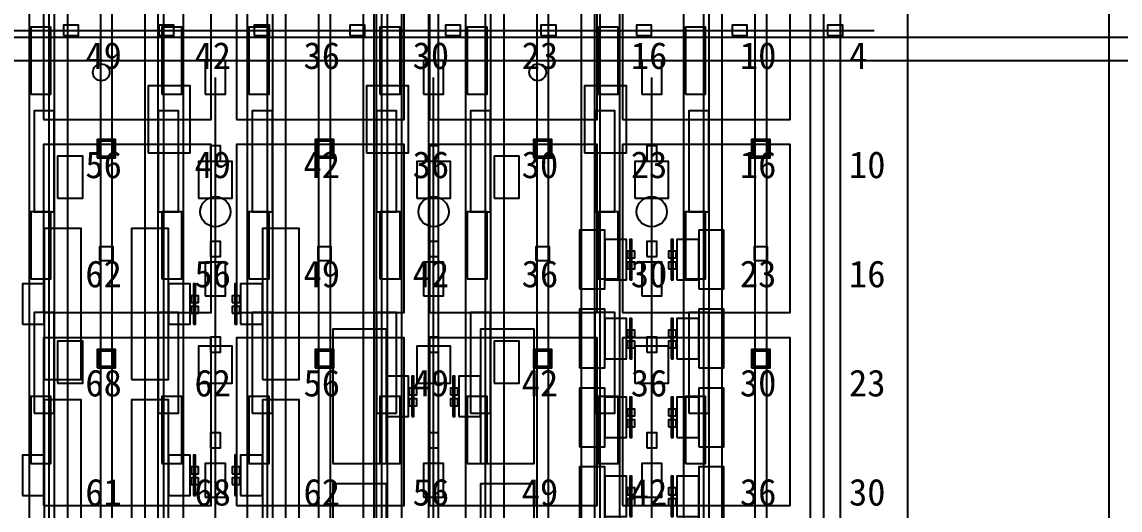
# Model space of a CAD drawing. Header units: metres. Extents: x -1640 to 1560, y -268 to 2338.
# Drawn here: x -110.3 to -44.8, y 1616.2 to 1645.3 of the extents above; entities that cross this region are included whole.
import ezdxf

# ---------------------------------------------------------------- set-up
doc = ezdxf.new("R2010")
doc.units = ezdxf.units.M
for name, color, linetype in [('1F_CHL', 4, 'Continuous'), ('1F_PUMP', 2, 'Continuous'), ('1F_SCR', 3, 'Continuous'), ('1F_STRUCT_COLUMN', 8, 'Continuous'), ('1F_ZONE', 3, 'Continuous'), ('2F_CSF_LATERAL_RACK_CONCEPT', 9, 'Continuous'), ('2F_RFG', 5, 'Continuous'), ('2F_STRUCT_COLUMN', 8, 'Continuous'), ('2F_VMB', 6, 'Continuous'), ('2F_ZONE', 3, 'Continuous'), ('3F_CLEANROOM_OVERHEAD_PIPE_DUCT_CONCEPT', 9, 'Continuous'), ('3F_EHS_EGRESS_DIST_M', 2, 'Continuous'), ('3F_EHS_EXTINGUISHER_HYDRANT_CABINET_CONCEPT', 1, 'Continuous'), ('3F_EHS_GAS_DETECTOR', 6, 'Continuous'), ('3F_FOUP', 5, 'Continuous'), ('3F_IMP', 1, 'Continuous'), ('3F_METRO', 2, 'Continuous'), ('3F_OHT', 9, 'Continuous'), ('3F_OHTV', 1, 'Continuous'), ('3F_STK', 3, 'Continuous'), ('3F_STRUCT_COLUMN', 8, 'Continuous'), ('3F_TBAR', 6, 'Continuous'), ('3F_WET', 6, 'Continuous'), ('3F_ZONE', 3, 'Continuous'), ('4F_FFU', 1, 'Continuous'), ('4F_STRUCT_PLENUM_TRUSS_CONCEPT', 9, 'Continuous'), ('4F_ZONE', 3, 'Continuous'), ('5F_CHL', 4, 'Continuous'), ('5F_PUMP', 2, 'Continuous'), ('5F_SCR', 3, 'Continuous'), ('5F_STRUCT_COLUMN', 8, 'Continuous'), ('5F_ZONE', 3, 'Continuous'), ('6F_CSF_LATERAL_RACK_CONCEPT', 9, 'Continuous'), ('6F_RFG', 5, 'Continuous'), ('6F_STRUCT_COLUMN', 8, 'Continuous'), ('6F_VMB', 6, 'Continuous'), ('6F_ZONE', 3, 'Continuous'), ('7F_CLEANROOM_OVERHEAD_PIPE_DUCT_CONCEPT', 9, 'Continuous'), ('7F_EHS_EGRESS_DIST_M', 2, 'Continuous'), ('7F_EHS_EXTINGUISHER_HYDRANT_CABINET_CONCEPT', 1, 'Continuous'), ('7F_EHS_GAS_DETECTOR', 6, 'Continuous'), ('7F_FOUP', 5, 'Continuous'), ('7F_IMP', 1, 'Continuous'), ('7F_METRO', 2, 'Continuous'), ('7F_OHT', 9, 'Continuous'), ('7F_OHTV', 1, 'Continuous'), ('7F_STK', 3, 'Continuous'), ('7F_STRUCT_COLUMN', 8, 'Continuous'), ('7F_TBAR', 6, 'Continuous'), ('7F_WET', 6, 'Continuous'), ('7F_ZONE', 3, 'Continuous'), ('8F_FFU', 1, 'Continuous'), ('8F_STRUCT_PLENUM_TRUSS_CONCEPT', 9, 'Continuous'), ('8F_ZONE', 3, 'Continuous'), ('EHS_TREATED_EXHAUST', 30, 'Continuous'), ('UTIL_CHEM_CONCEPT', 6, 'Continuous'), ('UTIL_CHW.S_CONCEPT', 1, 'Continuous'), ('UTIL_PCW.R_CONCEPT', 1, 'Continuous'), ('UTIL_PCW.S_CONCEPT', 6, 'Continuous')]:
    doc.layers.add(name, color=color, linetype=linetype)

msp = doc.modelspace()

# ---------------------------------------------------------------- linework, layer by layer
at = {"layer": '1F_CHL'}
for points in [[(-108.15, 1634.8), (-106.65, 1634.8), (-106.65, 1637.3), (-108.15, 1637.3)], [(-82.15, 1634.8), (-80.65, 1634.8), (-80.65, 1637.3), (-82.15, 1637.3)], [(-108.15, 1623.8), (-106.65, 1623.8), (-106.65, 1626.3), (-108.15, 1626.3)], [(-82.15, 1623.8), (-80.65, 1623.8), (-80.65, 1626.3), (-82.15, 1626.3)]]:
    msp.add_lwpolyline(points, close=True, dxfattribs=at)
at = {"layer": '1F_PUMP'}
for points in [[(-109.75, 1641), (-108.55, 1641), (-108.55, 1645), (-109.75, 1645)], [(-101.95, 1641), (-100.75, 1641), (-100.75, 1645), (-101.95, 1645)], [(-96.75, 1641), (-95.55, 1641), (-95.55, 1645), (-96.75, 1645)], [(-88.95, 1641), (-87.75, 1641), (-87.75, 1645), (-88.95, 1645)], [(-83.75, 1641), (-82.55, 1641), (-82.55, 1645), (-83.75, 1645)], [(-75.95, 1641), (-74.75, 1641), (-74.75, 1645), (-75.95, 1645)], [(-70.75, 1641), (-69.55, 1641), (-69.55, 1645), (-70.75, 1645)], [(-109.75, 1630), (-108.55, 1630), (-108.55, 1634), (-109.75, 1634)], [(-101.95, 1630), (-100.75, 1630), (-100.75, 1634), (-101.95, 1634)], [(-96.75, 1630), (-95.55, 1630), (-95.55, 1634), (-96.75, 1634)], [(-88.95, 1630), (-87.75, 1630), (-87.75, 1634), (-88.95, 1634)], [(-83.75, 1630), (-82.55, 1630), (-82.55, 1634), (-83.75, 1634)], [(-75.95, 1630), (-74.75, 1630), (-74.75, 1634), (-75.95, 1634)], [(-70.75, 1630), (-69.55, 1630), (-69.55, 1634), (-70.75, 1634)], [(-109.75, 1619), (-108.55, 1619), (-108.55, 1623), (-109.75, 1623)], [(-101.95, 1619), (-100.75, 1619), (-100.75, 1623), (-101.95, 1623)], [(-96.75, 1619), (-95.55, 1619), (-95.55, 1623), (-96.75, 1623)], [(-88.95, 1619), (-87.75, 1619), (-87.75, 1623), (-88.95, 1623)], [(-83.75, 1619), (-82.55, 1619), (-82.55, 1623), (-83.75, 1623)], [(-75.95, 1619), (-74.75, 1619), (-74.75, 1623), (-75.95, 1623)], [(-70.75, 1619), (-69.55, 1619), (-69.55, 1623), (-70.75, 1623)]]:
    msp.add_lwpolyline(points, close=True, dxfattribs=at)
at = {"layer": '1F_SCR'}
for points in [[(-99.75, 1634.8), (-97.75, 1634.8), (-97.75, 1637), (-99.75, 1637)], [(-86.75, 1634.8), (-84.75, 1634.8), (-84.75, 1637), (-86.75, 1637)], [(-73.75, 1634.8), (-71.75, 1634.8), (-71.75, 1637), (-73.75, 1637)], [(-99.75, 1623.8), (-97.75, 1623.8), (-97.75, 1626), (-99.75, 1626)], [(-86.75, 1623.8), (-84.75, 1623.8), (-84.75, 1626), (-86.75, 1626)], [(-73.75, 1623.8), (-71.75, 1623.8), (-71.75, 1626), (-73.75, 1626)]]:
    msp.add_lwpolyline(points, close=True, dxfattribs=at)
at = {"layer": '1F_STRUCT_COLUMN'}
for points in [[(-105.8, 1637.2), (-104.7, 1637.2), (-104.7, 1638.3), (-105.8, 1638.3)], [(-92.8, 1637.2), (-91.7, 1637.2), (-91.7, 1638.3), (-92.8, 1638.3)], [(-79.8, 1637.2), (-78.7, 1637.2), (-78.7, 1638.3), (-79.8, 1638.3)], [(-66.8, 1637.2), (-65.7, 1637.2), (-65.7, 1638.3), (-66.8, 1638.3)], [(-105.8, 1624.7), (-104.7, 1624.7), (-104.7, 1625.8), (-105.8, 1625.8)], [(-92.8, 1624.7), (-91.7, 1624.7), (-91.7, 1625.8), (-92.8, 1625.8)], [(-79.8, 1624.7), (-78.7, 1624.7), (-78.7, 1625.8), (-79.8, 1625.8)], [(-66.8, 1624.7), (-65.7, 1624.7), (-65.7, 1625.8), (-66.8, 1625.8)]]:
    msp.add_lwpolyline(points, close=True, dxfattribs=at)
at = {"layer": '1F_ZONE'}
msp.add_lwpolyline([(-283, 1569), (-57.5, 1569), (-57.5, 1723), (-283, 1723)], close=True, dxfattribs=at)
at = {"layer": '2F_CSF_LATERAL_RACK_CONCEPT'}
for points in [[(-108.35, 1573), (-107.55, 1573), (-107.55, 1719), (-108.35, 1719)], [(-102.95, 1573), (-102.15, 1573), (-102.15, 1719), (-102.95, 1719)], [(-95.35, 1573), (-94.55, 1573), (-94.55, 1719), (-95.35, 1719)], [(-89.95, 1573), (-89.15, 1573), (-89.15, 1719), (-89.95, 1719)], [(-82.35, 1573), (-81.55, 1573), (-81.55, 1719), (-82.35, 1719)], [(-76.95, 1573), (-76.15, 1573), (-76.15, 1719), (-76.95, 1719)], [(-69.35, 1573), (-68.55, 1573), (-68.55, 1719), (-69.35, 1719)]]:
    msp.add_lwpolyline(points, close=True, dxfattribs=at)
at = {"layer": '2F_RFG'}
for points in [[(-109.55, 1634), (-108.35, 1634), (-108.35, 1640), (-109.55, 1640)], [(-102.15, 1634), (-100.95, 1634), (-100.95, 1640), (-102.15, 1640)], [(-96.55, 1634), (-95.35, 1634), (-95.35, 1640), (-96.55, 1640)], [(-89.15, 1634), (-87.95, 1634), (-87.95, 1640), (-89.15, 1640)], [(-83.55, 1634), (-82.35, 1634), (-82.35, 1640), (-83.55, 1640)], [(-76.15, 1634), (-74.95, 1634), (-74.95, 1640), (-76.15, 1640)], [(-70.55, 1634), (-69.35, 1634), (-69.35, 1640), (-70.55, 1640)], [(-109.55, 1622), (-108.35, 1622), (-108.35, 1628), (-109.55, 1628)], [(-102.15, 1622), (-100.95, 1622), (-100.95, 1628), (-102.15, 1628)], [(-96.55, 1622), (-95.35, 1622), (-95.35, 1628), (-96.55, 1628)], [(-89.15, 1622), (-87.95, 1622), (-87.95, 1628), (-89.15, 1628)], [(-83.55, 1622), (-82.35, 1622), (-82.35, 1628), (-83.55, 1628)], [(-76.15, 1622), (-74.95, 1622), (-74.95, 1628), (-76.15, 1628)], [(-70.55, 1622), (-69.35, 1622), (-69.35, 1628), (-70.55, 1628)]]:
    msp.add_lwpolyline(points, close=True, dxfattribs=at)
at = {"layer": '2F_STRUCT_COLUMN'}
for points in [[(-105.7, 1637.3), (-104.8, 1637.3), (-104.8, 1638.2), (-105.7, 1638.2)], [(-92.7, 1637.3), (-91.8, 1637.3), (-91.8, 1638.2), (-92.7, 1638.2)], [(-79.7, 1637.3), (-78.8, 1637.3), (-78.8, 1638.2), (-79.7, 1638.2)], [(-66.7, 1637.3), (-65.8, 1637.3), (-65.8, 1638.2), (-66.7, 1638.2)], [(-105.7, 1624.8), (-104.8, 1624.8), (-104.8, 1625.7), (-105.7, 1625.7)], [(-92.7, 1624.8), (-91.8, 1624.8), (-91.8, 1625.7), (-92.7, 1625.7)], [(-79.7, 1624.8), (-78.8, 1624.8), (-78.8, 1625.7), (-79.7, 1625.7)], [(-66.7, 1624.8), (-65.8, 1624.8), (-65.8, 1625.7), (-66.7, 1625.7)]]:
    msp.add_lwpolyline(points, close=True, dxfattribs=at)
at = {"layer": '2F_VMB'}
for points in [[(-99.35, 1641), (-98.15, 1641), (-98.15, 1643), (-99.35, 1643)], [(-86.35, 1641), (-85.15, 1641), (-85.15, 1643), (-86.35, 1643)], [(-73.35, 1641), (-72.15, 1641), (-72.15, 1643), (-73.35, 1643)], [(-99.35, 1629), (-98.15, 1629), (-98.15, 1631), (-99.35, 1631)], [(-86.35, 1629), (-85.15, 1629), (-85.15, 1631), (-86.35, 1631)], [(-73.35, 1629), (-72.15, 1629), (-72.15, 1631), (-73.35, 1631)], [(-99.35, 1617), (-98.15, 1617), (-98.15, 1619), (-99.35, 1619)], [(-86.35, 1617), (-85.15, 1617), (-85.15, 1619), (-86.35, 1619)], [(-73.35, 1617), (-72.15, 1617), (-72.15, 1619), (-73.35, 1619)]]:
    msp.add_lwpolyline(points, close=True, dxfattribs=at)
at = {"layer": '2F_ZONE'}
msp.add_lwpolyline([(-283, 1569), (-57.5, 1569), (-57.5, 1723), (-283, 1723)], close=True, dxfattribs=at)
at = {"layer": '3F_CLEANROOM_OVERHEAD_PIPE_DUCT_CONCEPT'}
for points in [[(-109.85, 1572), (-108.65, 1572), (-108.65, 1720), (-109.85, 1720)], [(-101.85, 1572), (-100.65, 1572), (-100.65, 1720), (-101.85, 1720)], [(-96.85, 1572), (-95.65, 1572), (-95.65, 1720), (-96.85, 1720)], [(-88.85, 1572), (-87.65, 1572), (-87.65, 1720), (-88.85, 1720)], [(-83.85, 1572), (-82.65, 1572), (-82.65, 1720), (-83.85, 1720)], [(-75.85, 1572), (-74.65, 1572), (-74.65, 1720), (-75.85, 1720)], [(-70.85, 1572), (-69.65, 1572), (-69.65, 1720), (-70.85, 1720)]]:
    msp.add_lwpolyline(points, close=True, dxfattribs=at)
at = {"layer": '3F_EHS_EXTINGUISHER_HYDRANT_CABINET_CONCEPT'}
for centre in [(-105.55, 1642.3), (-79.55, 1642.3)]:
    msp.add_circle(centre, 0.5, dxfattribs=at)
at = {"layer": '3F_EHS_GAS_DETECTOR'}
for centre in [(-98.75, 1634), (-85.75, 1634), (-72.75, 1634)]:
    msp.add_circle(centre, 0.9, dxfattribs=at)
at = {"layer": '3F_FOUP'}
for points in [[(-74.2, 1631.25), (-73.75, 1631.25), (-73.75, 1631.65), (-74.2, 1631.65)], [(-71.75, 1631.25), (-71.3, 1631.25), (-71.3, 1631.65), (-71.75, 1631.65)], [(-74.2, 1630.6), (-73.75, 1630.6), (-73.75, 1631), (-74.2, 1631)], [(-71.75, 1630.6), (-71.3, 1630.6), (-71.3, 1631), (-71.75, 1631)], [(-100.2, 1628.6), (-99.75, 1628.6), (-99.75, 1629), (-100.2, 1629)], [(-97.75, 1628.6), (-97.3, 1628.6), (-97.3, 1629), (-97.75, 1629)], [(-100.2, 1627.95), (-99.75, 1627.95), (-99.75, 1628.35), (-100.2, 1628.35)], [(-97.75, 1627.95), (-97.3, 1627.95), (-97.3, 1628.35), (-97.75, 1628.35)], [(-74.2, 1626.55), (-73.75, 1626.55), (-73.75, 1626.95), (-74.2, 1626.95)], [(-71.75, 1626.55), (-71.3, 1626.55), (-71.3, 1626.95), (-71.75, 1626.95)], [(-74.2, 1625.9), (-73.75, 1625.9), (-73.75, 1626.3), (-74.2, 1626.3)], [(-71.75, 1625.9), (-71.3, 1625.9), (-71.3, 1626.3), (-71.75, 1626.3)], [(-87.2, 1623.1), (-86.75, 1623.1), (-86.75, 1623.5), (-87.2, 1623.5)], [(-84.75, 1623.1), (-84.3, 1623.1), (-84.3, 1623.5), (-84.75, 1623.5)], [(-87.2, 1622.45), (-86.75, 1622.45), (-86.75, 1622.85), (-87.2, 1622.85)], [(-84.75, 1622.45), (-84.3, 1622.45), (-84.3, 1622.85), (-84.75, 1622.85)], [(-74.2, 1621.85), (-73.75, 1621.85), (-73.75, 1622.25), (-74.2, 1622.25)], [(-71.75, 1621.85), (-71.3, 1621.85), (-71.3, 1622.25), (-71.75, 1622.25)], [(-74.2, 1621.2), (-73.75, 1621.2), (-73.75, 1621.6), (-74.2, 1621.6)], [(-71.75, 1621.2), (-71.3, 1621.2), (-71.3, 1621.6), (-71.75, 1621.6)], [(-100.2, 1618.4), (-99.75, 1618.4), (-99.75, 1618.8), (-100.2, 1618.8)], [(-97.75, 1618.4), (-97.3, 1618.4), (-97.3, 1618.8), (-97.75, 1618.8)], [(-100.2, 1617.75), (-99.75, 1617.75), (-99.75, 1618.15), (-100.2, 1618.15)], [(-97.75, 1617.75), (-97.3, 1617.75), (-97.3, 1618.15), (-97.75, 1618.15)], [(-74.2, 1617.15), (-73.75, 1617.15), (-73.75, 1617.55), (-74.2, 1617.55)], [(-71.75, 1617.15), (-71.3, 1617.15), (-71.3, 1617.55), (-71.75, 1617.55)], [(-74.2, 1616.5), (-73.75, 1616.5), (-73.75, 1616.9), (-74.2, 1616.9)], [(-71.75, 1616.5), (-71.3, 1616.5), (-71.3, 1616.9), (-71.75, 1616.9)]]:
    msp.add_lwpolyline(points, close=True, dxfattribs=at)
at = {"layer": '3F_IMP'}
for points in [[(-91.75, 1619), (-88.55, 1619), (-88.55, 1627), (-91.75, 1627)], [(-82.95, 1619), (-79.75, 1619), (-79.75, 1627), (-82.95, 1627)], [(-88.55, 1621.8), (-87.25, 1621.8), (-87.25, 1624.2), (-88.55, 1624.2)], [(-84.25, 1621.8), (-82.95, 1621.8), (-82.95, 1624.2), (-84.25, 1624.2)], [(-91.75, 1609.8), (-88.55, 1609.8), (-88.55, 1617.8), (-91.75, 1617.8)], [(-82.95, 1609.8), (-79.75, 1609.8), (-79.75, 1617.8), (-82.95, 1617.8)]]:
    msp.add_lwpolyline(points, close=True, dxfattribs=at)
at = {"layer": '3F_METRO'}
for points in [[(-77.05, 1629.4), (-75.55, 1629.4), (-75.55, 1632.9), (-77.05, 1632.9)], [(-69.95, 1629.4), (-68.45, 1629.4), (-68.45, 1632.9), (-69.95, 1632.9)], [(-75.55, 1629.95), (-74.25, 1629.95), (-74.25, 1632.35), (-75.55, 1632.35)], [(-71.25, 1629.95), (-69.95, 1629.95), (-69.95, 1632.35), (-71.25, 1632.35)], [(-77.05, 1624.7), (-75.55, 1624.7), (-75.55, 1628.2), (-77.05, 1628.2)], [(-69.95, 1624.7), (-68.45, 1624.7), (-68.45, 1628.2), (-69.95, 1628.2)], [(-75.55, 1625.25), (-74.25, 1625.25), (-74.25, 1627.65), (-75.55, 1627.65)], [(-71.25, 1625.25), (-69.95, 1625.25), (-69.95, 1627.65), (-71.25, 1627.65)], [(-77.05, 1620), (-75.55, 1620), (-75.55, 1623.5), (-77.05, 1623.5)], [(-69.95, 1620), (-68.45, 1620), (-68.45, 1623.5), (-69.95, 1623.5)], [(-75.55, 1620.55), (-74.25, 1620.55), (-74.25, 1622.95), (-75.55, 1622.95)], [(-71.25, 1620.55), (-69.95, 1620.55), (-69.95, 1622.95), (-71.25, 1622.95)], [(-77.05, 1615.3), (-75.55, 1615.3), (-75.55, 1618.8), (-77.05, 1618.8)], [(-69.95, 1615.3), (-68.45, 1615.3), (-68.45, 1618.8), (-69.95, 1618.8)], [(-75.55, 1615.85), (-74.25, 1615.85), (-74.25, 1618.25), (-75.55, 1618.25)], [(-71.25, 1615.85), (-69.95, 1615.85), (-69.95, 1618.25), (-71.25, 1618.25)]]:
    msp.add_lwpolyline(points, close=True, dxfattribs=at)
at = {"layer": '3F_OHT'}
for p, q in [((-281, 1644.8), (-59.5, 1644.8)), ((-98.75, 1572), (-98.75, 1642)), ((-85.75, 1572), (-85.75, 1642)), ((-72.75, 1572), (-72.75, 1642))]:
    msp.add_line(p, q, dxfattribs=at)
at = {"layer": '3F_OHTV'}
for points in [[(-107.81, 1644.5), (-106.91, 1644.5), (-106.91, 1645.1), (-107.81, 1645.1)], [(-102.12, 1644.5), (-101.22, 1644.5), (-101.22, 1645.1), (-102.12, 1645.1)], [(-96.43, 1644.5), (-95.53, 1644.5), (-95.53, 1645.1), (-96.43, 1645.1)], [(-90.74, 1644.5), (-89.84, 1644.5), (-89.84, 1645.1), (-90.74, 1645.1)], [(-85.04, 1644.5), (-84.14, 1644.5), (-84.14, 1645.1), (-85.04, 1645.1)], [(-79.35, 1644.5), (-78.45, 1644.5), (-78.45, 1645.1), (-79.35, 1645.1)], [(-73.66, 1644.5), (-72.76, 1644.5), (-72.76, 1645.1), (-73.66, 1645.1)], [(-67.96, 1644.5), (-67.06, 1644.5), (-67.06, 1645.1), (-67.96, 1645.1)], [(-62.27, 1644.5), (-61.37, 1644.5), (-61.37, 1645.1), (-62.27, 1645.1)], [(-99.05, 1637.02), (-98.45, 1637.02), (-98.45, 1637.92), (-99.05, 1637.92)], [(-86.05, 1637.02), (-85.45, 1637.02), (-85.45, 1637.92), (-86.05, 1637.92)], [(-73.05, 1637.02), (-72.45, 1637.02), (-72.45, 1637.92), (-73.05, 1637.92)], [(-99.05, 1631.33), (-98.45, 1631.33), (-98.45, 1632.23), (-99.05, 1632.23)], [(-86.05, 1631.33), (-85.45, 1631.33), (-85.45, 1632.23), (-86.05, 1632.23)], [(-73.05, 1631.33), (-72.45, 1631.33), (-72.45, 1632.23), (-73.05, 1632.23)], [(-99.05, 1625.63), (-98.45, 1625.63), (-98.45, 1626.53), (-99.05, 1626.53)], [(-86.05, 1625.63), (-85.45, 1625.63), (-85.45, 1626.53), (-86.05, 1626.53)], [(-73.05, 1625.63), (-72.45, 1625.63), (-72.45, 1626.53), (-73.05, 1626.53)], [(-99.05, 1619.94), (-98.45, 1619.94), (-98.45, 1620.84), (-99.05, 1620.84)], [(-86.05, 1619.94), (-85.45, 1619.94), (-85.45, 1620.84), (-86.05, 1620.84)], [(-73.05, 1619.94), (-72.45, 1619.94), (-72.45, 1620.84), (-73.05, 1620.84)]]:
    msp.add_lwpolyline(points, close=True, dxfattribs=at)
at = {"layer": '3F_STK'}
for points in [[(-102.75, 1637.5), (-100.25, 1637.5), (-100.25, 1641.5), (-102.75, 1641.5)], [(-89.75, 1637.5), (-87.25, 1637.5), (-87.25, 1641.5), (-89.75, 1641.5)], [(-76.75, 1637.5), (-74.25, 1637.5), (-74.25, 1641.5), (-76.75, 1641.5)]]:
    msp.add_lwpolyline(points, close=True, dxfattribs=at)
at = {"layer": '3F_STRUCT_COLUMN'}
for points in [[(-105.65, 1631.1), (-104.85, 1631.1), (-104.85, 1631.9), (-105.65, 1631.9)], [(-92.65, 1631.1), (-91.85, 1631.1), (-91.85, 1631.9), (-92.65, 1631.9)], [(-79.65, 1631.1), (-78.85, 1631.1), (-78.85, 1631.9), (-79.65, 1631.9)], [(-66.65, 1631.1), (-65.85, 1631.1), (-65.85, 1631.9), (-66.65, 1631.9)]]:
    msp.add_lwpolyline(points, close=True, dxfattribs=at)
at = {"layer": '3F_TBAR'}
for points in [[(-74.05, 1629.95), (-73.93, 1629.95), (-73.93, 1632.35), (-74.05, 1632.35)], [(-71.6, 1629.95), (-71.48, 1629.95), (-71.48, 1632.35), (-71.6, 1632.35)], [(-100.05, 1627.3), (-99.93, 1627.3), (-99.93, 1629.7), (-100.05, 1629.7)], [(-97.6, 1627.3), (-97.48, 1627.3), (-97.48, 1629.7), (-97.6, 1629.7)], [(-74.05, 1625.25), (-73.93, 1625.25), (-73.93, 1627.65), (-74.05, 1627.65)], [(-71.6, 1625.25), (-71.48, 1625.25), (-71.48, 1627.65), (-71.6, 1627.65)], [(-87.05, 1621.8), (-86.93, 1621.8), (-86.93, 1624.2), (-87.05, 1624.2)], [(-84.6, 1621.8), (-84.48, 1621.8), (-84.48, 1624.2), (-84.6, 1624.2)], [(-74.05, 1620.55), (-73.93, 1620.55), (-73.93, 1622.95), (-74.05, 1622.95)], [(-71.6, 1620.55), (-71.48, 1620.55), (-71.48, 1622.95), (-71.6, 1622.95)], [(-100.05, 1617.1), (-99.93, 1617.1), (-99.93, 1619.5), (-100.05, 1619.5)], [(-97.6, 1617.1), (-97.48, 1617.1), (-97.48, 1619.5), (-97.6, 1619.5)], [(-74.05, 1615.85), (-73.93, 1615.85), (-73.93, 1618.25), (-74.05, 1618.25)], [(-71.6, 1615.85), (-71.48, 1615.85), (-71.48, 1618.25), (-71.6, 1618.25)]]:
    msp.add_lwpolyline(points, close=True, dxfattribs=at)
at = {"layer": '3F_WET'}
for points in [[(-108.95, 1624), (-106.75, 1624), (-106.75, 1633), (-108.95, 1633)], [(-103.75, 1624), (-101.55, 1624), (-101.55, 1633), (-103.75, 1633)], [(-95.95, 1624), (-93.75, 1624), (-93.75, 1633), (-95.95, 1633)], [(-110.25, 1627.3), (-108.95, 1627.3), (-108.95, 1629.7), (-110.25, 1629.7)], [(-101.55, 1627.3), (-100.25, 1627.3), (-100.25, 1629.7), (-101.55, 1629.7)], [(-97.25, 1627.3), (-95.95, 1627.3), (-95.95, 1629.7), (-97.25, 1629.7)], [(-108.95, 1613.8), (-106.75, 1613.8), (-106.75, 1622.8), (-108.95, 1622.8)], [(-103.75, 1613.8), (-101.55, 1613.8), (-101.55, 1622.8), (-103.75, 1622.8)], [(-95.95, 1613.8), (-93.75, 1613.8), (-93.75, 1622.8), (-95.95, 1622.8)], [(-110.25, 1617.1), (-108.95, 1617.1), (-108.95, 1619.5), (-110.25, 1619.5)], [(-101.55, 1617.1), (-100.25, 1617.1), (-100.25, 1619.5), (-101.55, 1619.5)], [(-97.25, 1617.1), (-95.95, 1617.1), (-95.95, 1619.5), (-97.25, 1619.5)]]:
    msp.add_lwpolyline(points, close=True, dxfattribs=at)
at = {"layer": '3F_ZONE'}
msp.add_lwpolyline([(-283, 1569), (-57.5, 1569), (-57.5, 1723), (-283, 1723)], close=True, dxfattribs=at)
at = {"layer": '4F_FFU'}
for points in [[(-109, 1639.5), (-99, 1639.5), (-99, 1649.5), (-109, 1649.5)], [(-97.5, 1639.5), (-87.5, 1639.5), (-87.5, 1649.5), (-97.5, 1649.5)], [(-86, 1639.5), (-76, 1639.5), (-76, 1649.5), (-86, 1649.5)], [(-74.5, 1639.5), (-64.5, 1639.5), (-64.5, 1649.5), (-74.5, 1649.5)], [(-109, 1628), (-99, 1628), (-99, 1638), (-109, 1638)], [(-97.5, 1628), (-87.5, 1628), (-87.5, 1638), (-97.5, 1638)], [(-86, 1628), (-76, 1628), (-76, 1638), (-86, 1638)], [(-74.5, 1628), (-64.5, 1628), (-64.5, 1638), (-74.5, 1638)], [(-109, 1616.5), (-99, 1616.5), (-99, 1626.5), (-109, 1626.5)], [(-97.5, 1616.5), (-87.5, 1616.5), (-87.5, 1626.5), (-97.5, 1626.5)], [(-86, 1616.5), (-76, 1616.5), (-76, 1626.5), (-86, 1626.5)], [(-74.5, 1616.5), (-64.5, 1616.5), (-64.5, 1626.5), (-74.5, 1626.5)]]:
    msp.add_lwpolyline(points, close=True, dxfattribs=at)
at = {"layer": '4F_STRUCT_PLENUM_TRUSS_CONCEPT'}
for points in [[(-105.6, 1569), (-104.9, 1569), (-104.9, 1723), (-105.6, 1723)], [(-92.6, 1569), (-91.9, 1569), (-91.9, 1723), (-92.6, 1723)], [(-79.6, 1569), (-78.9, 1569), (-78.9, 1723), (-79.6, 1723)], [(-66.6, 1569), (-65.9, 1569), (-65.9, 1723), (-66.6, 1723)]]:
    msp.add_lwpolyline(points, close=True, dxfattribs=at)
at = {"layer": '4F_ZONE'}
msp.add_lwpolyline([(-283, 1569), (-57.5, 1569), (-57.5, 1723), (-283, 1723)], close=True, dxfattribs=at)
at = {"layer": '5F_CHL'}
for points in [[(-108.15, 1634.8), (-106.65, 1634.8), (-106.65, 1637.3), (-108.15, 1637.3)], [(-82.15, 1634.8), (-80.65, 1634.8), (-80.65, 1637.3), (-82.15, 1637.3)], [(-108.15, 1623.8), (-106.65, 1623.8), (-106.65, 1626.3), (-108.15, 1626.3)], [(-82.15, 1623.8), (-80.65, 1623.8), (-80.65, 1626.3), (-82.15, 1626.3)]]:
    msp.add_lwpolyline(points, close=True, dxfattribs=at)
at = {"layer": '5F_PUMP'}
for points in [[(-109.75, 1641), (-108.55, 1641), (-108.55, 1645), (-109.75, 1645)], [(-101.95, 1641), (-100.75, 1641), (-100.75, 1645), (-101.95, 1645)], [(-96.75, 1641), (-95.55, 1641), (-95.55, 1645), (-96.75, 1645)], [(-88.95, 1641), (-87.75, 1641), (-87.75, 1645), (-88.95, 1645)], [(-83.75, 1641), (-82.55, 1641), (-82.55, 1645), (-83.75, 1645)], [(-75.95, 1641), (-74.75, 1641), (-74.75, 1645), (-75.95, 1645)], [(-70.75, 1641), (-69.55, 1641), (-69.55, 1645), (-70.75, 1645)], [(-109.75, 1630), (-108.55, 1630), (-108.55, 1634), (-109.75, 1634)], [(-101.95, 1630), (-100.75, 1630), (-100.75, 1634), (-101.95, 1634)], [(-96.75, 1630), (-95.55, 1630), (-95.55, 1634), (-96.75, 1634)], [(-88.95, 1630), (-87.75, 1630), (-87.75, 1634), (-88.95, 1634)], [(-83.75, 1630), (-82.55, 1630), (-82.55, 1634), (-83.75, 1634)], [(-75.95, 1630), (-74.75, 1630), (-74.75, 1634), (-75.95, 1634)], [(-70.75, 1630), (-69.55, 1630), (-69.55, 1634), (-70.75, 1634)], [(-109.75, 1619), (-108.55, 1619), (-108.55, 1623), (-109.75, 1623)], [(-101.95, 1619), (-100.75, 1619), (-100.75, 1623), (-101.95, 1623)], [(-96.75, 1619), (-95.55, 1619), (-95.55, 1623), (-96.75, 1623)], [(-88.95, 1619), (-87.75, 1619), (-87.75, 1623), (-88.95, 1623)], [(-83.75, 1619), (-82.55, 1619), (-82.55, 1623), (-83.75, 1623)], [(-75.95, 1619), (-74.75, 1619), (-74.75, 1623), (-75.95, 1623)], [(-70.75, 1619), (-69.55, 1619), (-69.55, 1623), (-70.75, 1623)]]:
    msp.add_lwpolyline(points, close=True, dxfattribs=at)
at = {"layer": '5F_SCR'}
for points in [[(-99.75, 1634.8), (-97.75, 1634.8), (-97.75, 1637), (-99.75, 1637)], [(-86.75, 1634.8), (-84.75, 1634.8), (-84.75, 1637), (-86.75, 1637)], [(-73.75, 1634.8), (-71.75, 1634.8), (-71.75, 1637), (-73.75, 1637)], [(-99.75, 1623.8), (-97.75, 1623.8), (-97.75, 1626), (-99.75, 1626)], [(-86.75, 1623.8), (-84.75, 1623.8), (-84.75, 1626), (-86.75, 1626)], [(-73.75, 1623.8), (-71.75, 1623.8), (-71.75, 1626), (-73.75, 1626)]]:
    msp.add_lwpolyline(points, close=True, dxfattribs=at)
at = {"layer": '5F_STRUCT_COLUMN'}
for points in [[(-105.8, 1637.2), (-104.7, 1637.2), (-104.7, 1638.3), (-105.8, 1638.3)], [(-92.8, 1637.2), (-91.7, 1637.2), (-91.7, 1638.3), (-92.8, 1638.3)], [(-79.8, 1637.2), (-78.7, 1637.2), (-78.7, 1638.3), (-79.8, 1638.3)], [(-66.8, 1637.2), (-65.7, 1637.2), (-65.7, 1638.3), (-66.8, 1638.3)], [(-105.8, 1624.7), (-104.7, 1624.7), (-104.7, 1625.8), (-105.8, 1625.8)], [(-92.8, 1624.7), (-91.7, 1624.7), (-91.7, 1625.8), (-92.8, 1625.8)], [(-79.8, 1624.7), (-78.7, 1624.7), (-78.7, 1625.8), (-79.8, 1625.8)], [(-66.8, 1624.7), (-65.7, 1624.7), (-65.7, 1625.8), (-66.8, 1625.8)]]:
    msp.add_lwpolyline(points, close=True, dxfattribs=at)
at = {"layer": '5F_ZONE'}
msp.add_lwpolyline([(-283, 1569), (-57.5, 1569), (-57.5, 1723), (-283, 1723)], close=True, dxfattribs=at)
at = {"layer": '6F_CSF_LATERAL_RACK_CONCEPT'}
for points in [[(-108.35, 1573), (-107.55, 1573), (-107.55, 1719), (-108.35, 1719)], [(-102.95, 1573), (-102.15, 1573), (-102.15, 1719), (-102.95, 1719)], [(-95.35, 1573), (-94.55, 1573), (-94.55, 1719), (-95.35, 1719)], [(-89.95, 1573), (-89.15, 1573), (-89.15, 1719), (-89.95, 1719)], [(-82.35, 1573), (-81.55, 1573), (-81.55, 1719), (-82.35, 1719)], [(-76.95, 1573), (-76.15, 1573), (-76.15, 1719), (-76.95, 1719)], [(-69.35, 1573), (-68.55, 1573), (-68.55, 1719), (-69.35, 1719)]]:
    msp.add_lwpolyline(points, close=True, dxfattribs=at)
at = {"layer": '6F_RFG'}
for points in [[(-109.55, 1634), (-108.35, 1634), (-108.35, 1640), (-109.55, 1640)], [(-102.15, 1634), (-100.95, 1634), (-100.95, 1640), (-102.15, 1640)], [(-96.55, 1634), (-95.35, 1634), (-95.35, 1640), (-96.55, 1640)], [(-89.15, 1634), (-87.95, 1634), (-87.95, 1640), (-89.15, 1640)], [(-83.55, 1634), (-82.35, 1634), (-82.35, 1640), (-83.55, 1640)], [(-76.15, 1634), (-74.95, 1634), (-74.95, 1640), (-76.15, 1640)], [(-70.55, 1634), (-69.35, 1634), (-69.35, 1640), (-70.55, 1640)], [(-109.55, 1622), (-108.35, 1622), (-108.35, 1628), (-109.55, 1628)], [(-102.15, 1622), (-100.95, 1622), (-100.95, 1628), (-102.15, 1628)], [(-96.55, 1622), (-95.35, 1622), (-95.35, 1628), (-96.55, 1628)], [(-89.15, 1622), (-87.95, 1622), (-87.95, 1628), (-89.15, 1628)], [(-83.55, 1622), (-82.35, 1622), (-82.35, 1628), (-83.55, 1628)], [(-76.15, 1622), (-74.95, 1622), (-74.95, 1628), (-76.15, 1628)], [(-70.55, 1622), (-69.35, 1622), (-69.35, 1628), (-70.55, 1628)]]:
    msp.add_lwpolyline(points, close=True, dxfattribs=at)
at = {"layer": '6F_STRUCT_COLUMN'}
for points in [[(-105.7, 1637.3), (-104.8, 1637.3), (-104.8, 1638.2), (-105.7, 1638.2)], [(-92.7, 1637.3), (-91.8, 1637.3), (-91.8, 1638.2), (-92.7, 1638.2)], [(-79.7, 1637.3), (-78.8, 1637.3), (-78.8, 1638.2), (-79.7, 1638.2)], [(-66.7, 1637.3), (-65.8, 1637.3), (-65.8, 1638.2), (-66.7, 1638.2)], [(-105.7, 1624.8), (-104.8, 1624.8), (-104.8, 1625.7), (-105.7, 1625.7)], [(-92.7, 1624.8), (-91.8, 1624.8), (-91.8, 1625.7), (-92.7, 1625.7)], [(-79.7, 1624.8), (-78.8, 1624.8), (-78.8, 1625.7), (-79.7, 1625.7)], [(-66.7, 1624.8), (-65.8, 1624.8), (-65.8, 1625.7), (-66.7, 1625.7)]]:
    msp.add_lwpolyline(points, close=True, dxfattribs=at)
at = {"layer": '6F_VMB'}
for points in [[(-99.35, 1641), (-98.15, 1641), (-98.15, 1643), (-99.35, 1643)], [(-86.35, 1641), (-85.15, 1641), (-85.15, 1643), (-86.35, 1643)], [(-73.35, 1641), (-72.15, 1641), (-72.15, 1643), (-73.35, 1643)], [(-99.35, 1629), (-98.15, 1629), (-98.15, 1631), (-99.35, 1631)], [(-86.35, 1629), (-85.15, 1629), (-85.15, 1631), (-86.35, 1631)], [(-73.35, 1629), (-72.15, 1629), (-72.15, 1631), (-73.35, 1631)], [(-99.35, 1617), (-98.15, 1617), (-98.15, 1619), (-99.35, 1619)], [(-86.35, 1617), (-85.15, 1617), (-85.15, 1619), (-86.35, 1619)], [(-73.35, 1617), (-72.15, 1617), (-72.15, 1619), (-73.35, 1619)]]:
    msp.add_lwpolyline(points, close=True, dxfattribs=at)
at = {"layer": '6F_ZONE'}
msp.add_lwpolyline([(-283, 1569), (-57.5, 1569), (-57.5, 1723), (-283, 1723)], close=True, dxfattribs=at)
at = {"layer": '7F_CLEANROOM_OVERHEAD_PIPE_DUCT_CONCEPT'}
for points in [[(-109.85, 1572), (-108.65, 1572), (-108.65, 1720), (-109.85, 1720)], [(-101.85, 1572), (-100.65, 1572), (-100.65, 1720), (-101.85, 1720)], [(-96.85, 1572), (-95.65, 1572), (-95.65, 1720), (-96.85, 1720)], [(-88.85, 1572), (-87.65, 1572), (-87.65, 1720), (-88.85, 1720)], [(-83.85, 1572), (-82.65, 1572), (-82.65, 1720), (-83.85, 1720)], [(-75.85, 1572), (-74.65, 1572), (-74.65, 1720), (-75.85, 1720)], [(-70.85, 1572), (-69.65, 1572), (-69.65, 1720), (-70.85, 1720)]]:
    msp.add_lwpolyline(points, close=True, dxfattribs=at)
at = {"layer": '7F_EHS_EXTINGUISHER_HYDRANT_CABINET_CONCEPT'}
for centre in [(-105.55, 1642.3), (-79.55, 1642.3)]:
    msp.add_circle(centre, 0.5, dxfattribs=at)
at = {"layer": '7F_EHS_GAS_DETECTOR'}
for centre in [(-98.75, 1634), (-85.75, 1634), (-72.75, 1634)]:
    msp.add_circle(centre, 0.9, dxfattribs=at)
at = {"layer": '7F_FOUP'}
for points in [[(-74.2, 1631.25), (-73.75, 1631.25), (-73.75, 1631.65), (-74.2, 1631.65)], [(-71.75, 1631.25), (-71.3, 1631.25), (-71.3, 1631.65), (-71.75, 1631.65)], [(-74.2, 1630.6), (-73.75, 1630.6), (-73.75, 1631), (-74.2, 1631)], [(-71.75, 1630.6), (-71.3, 1630.6), (-71.3, 1631), (-71.75, 1631)], [(-100.2, 1628.6), (-99.75, 1628.6), (-99.75, 1629), (-100.2, 1629)], [(-97.75, 1628.6), (-97.3, 1628.6), (-97.3, 1629), (-97.75, 1629)], [(-100.2, 1627.95), (-99.75, 1627.95), (-99.75, 1628.35), (-100.2, 1628.35)], [(-97.75, 1627.95), (-97.3, 1627.95), (-97.3, 1628.35), (-97.75, 1628.35)], [(-74.2, 1626.55), (-73.75, 1626.55), (-73.75, 1626.95), (-74.2, 1626.95)], [(-71.75, 1626.55), (-71.3, 1626.55), (-71.3, 1626.95), (-71.75, 1626.95)], [(-74.2, 1625.9), (-73.75, 1625.9), (-73.75, 1626.3), (-74.2, 1626.3)], [(-71.75, 1625.9), (-71.3, 1625.9), (-71.3, 1626.3), (-71.75, 1626.3)], [(-87.2, 1623.1), (-86.75, 1623.1), (-86.75, 1623.5), (-87.2, 1623.5)], [(-84.75, 1623.1), (-84.3, 1623.1), (-84.3, 1623.5), (-84.75, 1623.5)], [(-87.2, 1622.45), (-86.75, 1622.45), (-86.75, 1622.85), (-87.2, 1622.85)], [(-84.75, 1622.45), (-84.3, 1622.45), (-84.3, 1622.85), (-84.75, 1622.85)], [(-74.2, 1621.85), (-73.75, 1621.85), (-73.75, 1622.25), (-74.2, 1622.25)], [(-71.75, 1621.85), (-71.3, 1621.85), (-71.3, 1622.25), (-71.75, 1622.25)], [(-74.2, 1621.2), (-73.75, 1621.2), (-73.75, 1621.6), (-74.2, 1621.6)], [(-71.75, 1621.2), (-71.3, 1621.2), (-71.3, 1621.6), (-71.75, 1621.6)], [(-100.2, 1618.4), (-99.75, 1618.4), (-99.75, 1618.8), (-100.2, 1618.8)], [(-97.75, 1618.4), (-97.3, 1618.4), (-97.3, 1618.8), (-97.75, 1618.8)], [(-100.2, 1617.75), (-99.75, 1617.75), (-99.75, 1618.15), (-100.2, 1618.15)], [(-97.75, 1617.75), (-97.3, 1617.75), (-97.3, 1618.15), (-97.75, 1618.15)], [(-74.2, 1617.15), (-73.75, 1617.15), (-73.75, 1617.55), (-74.2, 1617.55)], [(-71.75, 1617.15), (-71.3, 1617.15), (-71.3, 1617.55), (-71.75, 1617.55)], [(-74.2, 1616.5), (-73.75, 1616.5), (-73.75, 1616.9), (-74.2, 1616.9)], [(-71.75, 1616.5), (-71.3, 1616.5), (-71.3, 1616.9), (-71.75, 1616.9)]]:
    msp.add_lwpolyline(points, close=True, dxfattribs=at)
at = {"layer": '7F_IMP'}
for points in [[(-91.75, 1619), (-88.55, 1619), (-88.55, 1627), (-91.75, 1627)], [(-82.95, 1619), (-79.75, 1619), (-79.75, 1627), (-82.95, 1627)], [(-88.55, 1621.8), (-87.25, 1621.8), (-87.25, 1624.2), (-88.55, 1624.2)], [(-84.25, 1621.8), (-82.95, 1621.8), (-82.95, 1624.2), (-84.25, 1624.2)], [(-91.75, 1609.8), (-88.55, 1609.8), (-88.55, 1617.8), (-91.75, 1617.8)], [(-82.95, 1609.8), (-79.75, 1609.8), (-79.75, 1617.8), (-82.95, 1617.8)]]:
    msp.add_lwpolyline(points, close=True, dxfattribs=at)
at = {"layer": '7F_METRO'}
for points in [[(-77.05, 1629.4), (-75.55, 1629.4), (-75.55, 1632.9), (-77.05, 1632.9)], [(-69.95, 1629.4), (-68.45, 1629.4), (-68.45, 1632.9), (-69.95, 1632.9)], [(-75.55, 1629.95), (-74.25, 1629.95), (-74.25, 1632.35), (-75.55, 1632.35)], [(-71.25, 1629.95), (-69.95, 1629.95), (-69.95, 1632.35), (-71.25, 1632.35)], [(-77.05, 1624.7), (-75.55, 1624.7), (-75.55, 1628.2), (-77.05, 1628.2)], [(-69.95, 1624.7), (-68.45, 1624.7), (-68.45, 1628.2), (-69.95, 1628.2)], [(-75.55, 1625.25), (-74.25, 1625.25), (-74.25, 1627.65), (-75.55, 1627.65)], [(-71.25, 1625.25), (-69.95, 1625.25), (-69.95, 1627.65), (-71.25, 1627.65)], [(-77.05, 1620), (-75.55, 1620), (-75.55, 1623.5), (-77.05, 1623.5)], [(-69.95, 1620), (-68.45, 1620), (-68.45, 1623.5), (-69.95, 1623.5)], [(-75.55, 1620.55), (-74.25, 1620.55), (-74.25, 1622.95), (-75.55, 1622.95)], [(-71.25, 1620.55), (-69.95, 1620.55), (-69.95, 1622.95), (-71.25, 1622.95)], [(-77.05, 1615.3), (-75.55, 1615.3), (-75.55, 1618.8), (-77.05, 1618.8)], [(-69.95, 1615.3), (-68.45, 1615.3), (-68.45, 1618.8), (-69.95, 1618.8)], [(-75.55, 1615.85), (-74.25, 1615.85), (-74.25, 1618.25), (-75.55, 1618.25)], [(-71.25, 1615.85), (-69.95, 1615.85), (-69.95, 1618.25), (-71.25, 1618.25)]]:
    msp.add_lwpolyline(points, close=True, dxfattribs=at)
at = {"layer": '7F_OHT'}
for p, q in [((-281, 1644.8), (-59.5, 1644.8)), ((-98.75, 1572), (-98.75, 1642)), ((-85.75, 1572), (-85.75, 1642)), ((-72.75, 1572), (-72.75, 1642))]:
    msp.add_line(p, q, dxfattribs=at)
at = {"layer": '7F_OHTV'}
for points in [[(-107.81, 1644.5), (-106.91, 1644.5), (-106.91, 1645.1), (-107.81, 1645.1)], [(-102.12, 1644.5), (-101.22, 1644.5), (-101.22, 1645.1), (-102.12, 1645.1)], [(-96.43, 1644.5), (-95.53, 1644.5), (-95.53, 1645.1), (-96.43, 1645.1)], [(-90.74, 1644.5), (-89.84, 1644.5), (-89.84, 1645.1), (-90.74, 1645.1)], [(-85.04, 1644.5), (-84.14, 1644.5), (-84.14, 1645.1), (-85.04, 1645.1)], [(-79.35, 1644.5), (-78.45, 1644.5), (-78.45, 1645.1), (-79.35, 1645.1)], [(-73.66, 1644.5), (-72.76, 1644.5), (-72.76, 1645.1), (-73.66, 1645.1)], [(-67.96, 1644.5), (-67.06, 1644.5), (-67.06, 1645.1), (-67.96, 1645.1)], [(-62.27, 1644.5), (-61.37, 1644.5), (-61.37, 1645.1), (-62.27, 1645.1)], [(-99.05, 1637.02), (-98.45, 1637.02), (-98.45, 1637.92), (-99.05, 1637.92)], [(-86.05, 1637.02), (-85.45, 1637.02), (-85.45, 1637.92), (-86.05, 1637.92)], [(-73.05, 1637.02), (-72.45, 1637.02), (-72.45, 1637.92), (-73.05, 1637.92)], [(-99.05, 1631.33), (-98.45, 1631.33), (-98.45, 1632.23), (-99.05, 1632.23)], [(-86.05, 1631.33), (-85.45, 1631.33), (-85.45, 1632.23), (-86.05, 1632.23)], [(-73.05, 1631.33), (-72.45, 1631.33), (-72.45, 1632.23), (-73.05, 1632.23)], [(-99.05, 1625.63), (-98.45, 1625.63), (-98.45, 1626.53), (-99.05, 1626.53)], [(-86.05, 1625.63), (-85.45, 1625.63), (-85.45, 1626.53), (-86.05, 1626.53)], [(-73.05, 1625.63), (-72.45, 1625.63), (-72.45, 1626.53), (-73.05, 1626.53)], [(-99.05, 1619.94), (-98.45, 1619.94), (-98.45, 1620.84), (-99.05, 1620.84)], [(-86.05, 1619.94), (-85.45, 1619.94), (-85.45, 1620.84), (-86.05, 1620.84)], [(-73.05, 1619.94), (-72.45, 1619.94), (-72.45, 1620.84), (-73.05, 1620.84)]]:
    msp.add_lwpolyline(points, close=True, dxfattribs=at)
at = {"layer": '7F_STK'}
for points in [[(-102.75, 1637.5), (-100.25, 1637.5), (-100.25, 1641.5), (-102.75, 1641.5)], [(-89.75, 1637.5), (-87.25, 1637.5), (-87.25, 1641.5), (-89.75, 1641.5)], [(-76.75, 1637.5), (-74.25, 1637.5), (-74.25, 1641.5), (-76.75, 1641.5)]]:
    msp.add_lwpolyline(points, close=True, dxfattribs=at)
at = {"layer": '7F_STRUCT_COLUMN'}
for points in [[(-105.65, 1631.1), (-104.85, 1631.1), (-104.85, 1631.9), (-105.65, 1631.9)], [(-92.65, 1631.1), (-91.85, 1631.1), (-91.85, 1631.9), (-92.65, 1631.9)], [(-79.65, 1631.1), (-78.85, 1631.1), (-78.85, 1631.9), (-79.65, 1631.9)], [(-66.65, 1631.1), (-65.85, 1631.1), (-65.85, 1631.9), (-66.65, 1631.9)]]:
    msp.add_lwpolyline(points, close=True, dxfattribs=at)
at = {"layer": '7F_TBAR'}
for points in [[(-74.05, 1629.95), (-73.93, 1629.95), (-73.93, 1632.35), (-74.05, 1632.35)], [(-71.6, 1629.95), (-71.48, 1629.95), (-71.48, 1632.35), (-71.6, 1632.35)], [(-100.05, 1627.3), (-99.93, 1627.3), (-99.93, 1629.7), (-100.05, 1629.7)], [(-97.6, 1627.3), (-97.48, 1627.3), (-97.48, 1629.7), (-97.6, 1629.7)], [(-74.05, 1625.25), (-73.93, 1625.25), (-73.93, 1627.65), (-74.05, 1627.65)], [(-71.6, 1625.25), (-71.48, 1625.25), (-71.48, 1627.65), (-71.6, 1627.65)], [(-87.05, 1621.8), (-86.93, 1621.8), (-86.93, 1624.2), (-87.05, 1624.2)], [(-84.6, 1621.8), (-84.48, 1621.8), (-84.48, 1624.2), (-84.6, 1624.2)], [(-74.05, 1620.55), (-73.93, 1620.55), (-73.93, 1622.95), (-74.05, 1622.95)], [(-71.6, 1620.55), (-71.48, 1620.55), (-71.48, 1622.95), (-71.6, 1622.95)], [(-100.05, 1617.1), (-99.93, 1617.1), (-99.93, 1619.5), (-100.05, 1619.5)], [(-97.6, 1617.1), (-97.48, 1617.1), (-97.48, 1619.5), (-97.6, 1619.5)], [(-74.05, 1615.85), (-73.93, 1615.85), (-73.93, 1618.25), (-74.05, 1618.25)], [(-71.6, 1615.85), (-71.48, 1615.85), (-71.48, 1618.25), (-71.6, 1618.25)]]:
    msp.add_lwpolyline(points, close=True, dxfattribs=at)
at = {"layer": '7F_WET'}
for points in [[(-108.95, 1624), (-106.75, 1624), (-106.75, 1633), (-108.95, 1633)], [(-103.75, 1624), (-101.55, 1624), (-101.55, 1633), (-103.75, 1633)], [(-95.95, 1624), (-93.75, 1624), (-93.75, 1633), (-95.95, 1633)], [(-110.25, 1627.3), (-108.95, 1627.3), (-108.95, 1629.7), (-110.25, 1629.7)], [(-101.55, 1627.3), (-100.25, 1627.3), (-100.25, 1629.7), (-101.55, 1629.7)], [(-97.25, 1627.3), (-95.95, 1627.3), (-95.95, 1629.7), (-97.25, 1629.7)], [(-108.95, 1613.8), (-106.75, 1613.8), (-106.75, 1622.8), (-108.95, 1622.8)], [(-103.75, 1613.8), (-101.55, 1613.8), (-101.55, 1622.8), (-103.75, 1622.8)], [(-95.95, 1613.8), (-93.75, 1613.8), (-93.75, 1622.8), (-95.95, 1622.8)], [(-110.25, 1617.1), (-108.95, 1617.1), (-108.95, 1619.5), (-110.25, 1619.5)], [(-101.55, 1617.1), (-100.25, 1617.1), (-100.25, 1619.5), (-101.55, 1619.5)], [(-97.25, 1617.1), (-95.95, 1617.1), (-95.95, 1619.5), (-97.25, 1619.5)]]:
    msp.add_lwpolyline(points, close=True, dxfattribs=at)
at = {"layer": '7F_ZONE'}
msp.add_lwpolyline([(-283, 1569), (-57.5, 1569), (-57.5, 1723), (-283, 1723)], close=True, dxfattribs=at)
at = {"layer": '8F_FFU'}
for points in [[(-109, 1639.5), (-99, 1639.5), (-99, 1649.5), (-109, 1649.5)], [(-97.5, 1639.5), (-87.5, 1639.5), (-87.5, 1649.5), (-97.5, 1649.5)], [(-86, 1639.5), (-76, 1639.5), (-76, 1649.5), (-86, 1649.5)], [(-74.5, 1639.5), (-64.5, 1639.5), (-64.5, 1649.5), (-74.5, 1649.5)], [(-109, 1628), (-99, 1628), (-99, 1638), (-109, 1638)], [(-97.5, 1628), (-87.5, 1628), (-87.5, 1638), (-97.5, 1638)], [(-86, 1628), (-76, 1628), (-76, 1638), (-86, 1638)], [(-74.5, 1628), (-64.5, 1628), (-64.5, 1638), (-74.5, 1638)], [(-109, 1616.5), (-99, 1616.5), (-99, 1626.5), (-109, 1626.5)], [(-97.5, 1616.5), (-87.5, 1616.5), (-87.5, 1626.5), (-97.5, 1626.5)], [(-86, 1616.5), (-76, 1616.5), (-76, 1626.5), (-86, 1626.5)], [(-74.5, 1616.5), (-64.5, 1616.5), (-64.5, 1626.5), (-74.5, 1626.5)]]:
    msp.add_lwpolyline(points, close=True, dxfattribs=at)
at = {"layer": '8F_STRUCT_PLENUM_TRUSS_CONCEPT'}
for points in [[(-105.6, 1569), (-104.9, 1569), (-104.9, 1723), (-105.6, 1723)], [(-92.6, 1569), (-91.9, 1569), (-91.9, 1723), (-92.6, 1723)], [(-79.6, 1569), (-78.9, 1569), (-78.9, 1723), (-79.6, 1723)], [(-66.6, 1569), (-65.9, 1569), (-65.9, 1723), (-66.6, 1723)]]:
    msp.add_lwpolyline(points, close=True, dxfattribs=at)
at = {"layer": '8F_ZONE'}
msp.add_lwpolyline([(-283, 1569), (-57.5, 1569), (-57.5, 1723), (-283, 1723)], close=True, dxfattribs=at)
at = {"layer": 'EHS_TREATED_EXHAUST'}
msp.add_lwpolyline([(-86.05, 1573), (-85.45, 1573), (-85.45, 1731), (-86.05, 1731)], close=True, dxfattribs=at)
msp.add_lwpolyline([(-86.05, 1573), (-85.45, 1573), (-85.45, 1731), (-86.05, 1731)], close=True, dxfattribs=at)
at = {"layer": 'UTIL_CHEM_CONCEPT'}
msp.add_line((-61.5, 1551.2), (-61.5, 1732.8), dxfattribs=at)
msp.add_line((-61.5, 1551.2), (-61.5, 1732.8), dxfattribs=at)
at = {"layer": 'UTIL_CHW.S_CONCEPT'}
msp.add_line((-45.5, 1566), (-45.5, 1726), dxfattribs=at)
msp.add_line((-45.5, 1566), (-45.5, 1726), dxfattribs=at)
at = {"layer": 'UTIL_PCW.R_CONCEPT'}
for p, q in [((-88.495, 1574.78), (-88.495, 1717.23)), ((-88.495, 1574.78), (-88.495, 1717.23)), ((-62.505, 1574.78), (-62.505, 1717.23)), ((-62.505, 1574.78), (-62.505, 1717.23)), ((-279.4, 1644.4), (188.4, 1644.4)), ((-279.4, 1644.4), (188.4, 1644.4))]:
    msp.add_line(p, q, dxfattribs=at)
at = {"layer": 'UTIL_PCW.S_CONCEPT'}
for p, q in [((-89.295, 1574.78), (-89.295, 1717.23)), ((-89.295, 1574.78), (-89.295, 1717.23)), ((-63.295, 1574.78), (-63.295, 1717.23)), ((-63.295, 1574.78), (-63.295, 1717.23)), ((-279.4, 1643), (188.4, 1643)), ((-279.4, 1643), (188.4, 1643))]:
    msp.add_line(p, q, dxfattribs=at)

# ---------------------------------------------------------------- texts
at = {"layer": '3F_EHS_EGRESS_DIST_M'}
for s, p in [('49', (-106.5, 1642.5)), ('42', (-100, 1642.5)), ('36', (-93.5, 1642.5)), ('30', (-87, 1642.5)), ('23', (-80.5, 1642.5)), ('16', (-74, 1642.5)), ('10', (-67.5, 1642.5)), ('4', (-61, 1642.5)), ('56', (-106.5, 1636)), ('49', (-100, 1636)), ('42', (-93.5, 1636)), ('36', (-87, 1636)), ('30', (-80.5, 1636)), ('23', (-74, 1636)), ('16', (-67.5, 1636)), ('10', (-61, 1636)), ('62', (-106.5, 1629.5)), ('56', (-100, 1629.5)), ('49', (-93.5, 1629.5)), ('42', (-87, 1629.5)), ('36', (-80.5, 1629.5)), ('30', (-74, 1629.5)), ('23', (-67.5, 1629.5)), ('16', (-61, 1629.5)), ('68', (-106.5, 1623)), ('62', (-100, 1623)), ('56', (-93.5, 1623)), ('49', (-87, 1623)), ('42', (-80.5, 1623)), ('36', (-74, 1623)), ('30', (-67.5, 1623)), ('23', (-61, 1623)), ('61', (-106.5, 1616.5)), ('68', (-100, 1616.5)), ('62', (-93.5, 1616.5)), ('56', (-87, 1616.5)), ('49', (-80.5, 1616.5)), ('42', (-74, 1616.5)), ('36', (-67.5, 1616.5)), ('30', (-61, 1616.5))]:
    msp.add_text(s, height=1.6, dxfattribs=at).set_placement(p)
at = {"layer": '7F_EHS_EGRESS_DIST_M'}
for s, p in [('49', (-106.5, 1642.5)), ('42', (-100, 1642.5)), ('36', (-93.5, 1642.5)), ('30', (-87, 1642.5)), ('23', (-80.5, 1642.5)), ('16', (-74, 1642.5)), ('10', (-67.5, 1642.5)), ('4', (-61, 1642.5)), ('56', (-106.5, 1636)), ('49', (-100, 1636)), ('42', (-93.5, 1636)), ('36', (-87, 1636)), ('30', (-80.5, 1636)), ('23', (-74, 1636)), ('16', (-67.5, 1636)), ('10', (-61, 1636)), ('62', (-106.5, 1629.5)), ('56', (-100, 1629.5)), ('49', (-93.5, 1629.5)), ('42', (-87, 1629.5)), ('36', (-80.5, 1629.5)), ('30', (-74, 1629.5)), ('23', (-67.5, 1629.5)), ('16', (-61, 1629.5)), ('68', (-106.5, 1623)), ('62', (-100, 1623)), ('56', (-93.5, 1623)), ('49', (-87, 1623)), ('42', (-80.5, 1623)), ('36', (-74, 1623)), ('30', (-67.5, 1623)), ('23', (-61, 1623)), ('61', (-106.5, 1616.5)), ('68', (-100, 1616.5)), ('62', (-93.5, 1616.5)), ('56', (-87, 1616.5)), ('49', (-80.5, 1616.5)), ('42', (-74, 1616.5)), ('36', (-67.5, 1616.5)), ('30', (-61, 1616.5))]:
    msp.add_text(s, height=1.6, dxfattribs=at).set_placement(p)

doc.saveas('drawing.dxf')
